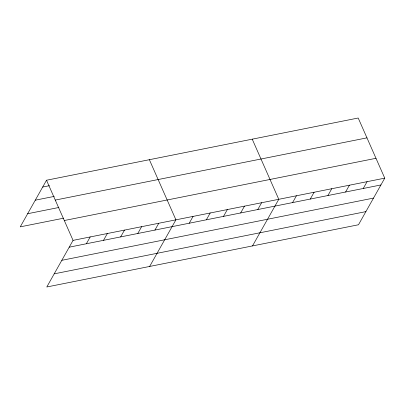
<?xml version="1.0" encoding="UTF-8"?>
<svg xmlns="http://www.w3.org/2000/svg" width="405" height="405" viewBox="0 0 405 405"><rect width="100%" height="100%" fill="white"/><g stroke="black" fill="none" stroke-linecap="round" stroke-linejoin="round"><path stroke-width="0.61" d="M384.75 178.149L73.057 240.368L46.793 286.983L358.486 224.765L384.75 178.149L358.207 118.017L46.514 180.235L20.25 226.851L63.722 218.173M86.361 243.754L90.199 236.945M103.508 240.332L107.345 233.523M120.649 236.91L124.487 230.101M137.791 233.488L141.629 226.678M154.938 230.065L158.77 223.256M149.648 266.45L175.917 219.834L149.374 159.707M189.221 223.221L193.058 216.412M206.363 219.799L210.2 212.989M223.509 216.376L227.347 209.567M240.651 212.954L244.488 206.145M257.793 209.537L261.63 202.723M252.507 245.916L278.777 199.3L252.234 139.173M292.602 202.586L296.435 195.777M310.26 199.063L314.098 192.253M327.923 195.534L331.761 188.725M345.587 192.01L349.424 185.201M363.25 188.482L367.087 181.673M42.677 187.044L49.415 185.703M35.276 200.181L54.26 196.395M55.272 200.08L366.965 137.862M27.651 213.719L58.877 207.481M64.299 220.523L375.992 158.304M69.22 247.177L380.913 184.958M61.818 260.314L373.511 198.096M54.194 273.846L365.887 211.628M46.514 180.235L73.057 240.368"/></g></svg>
